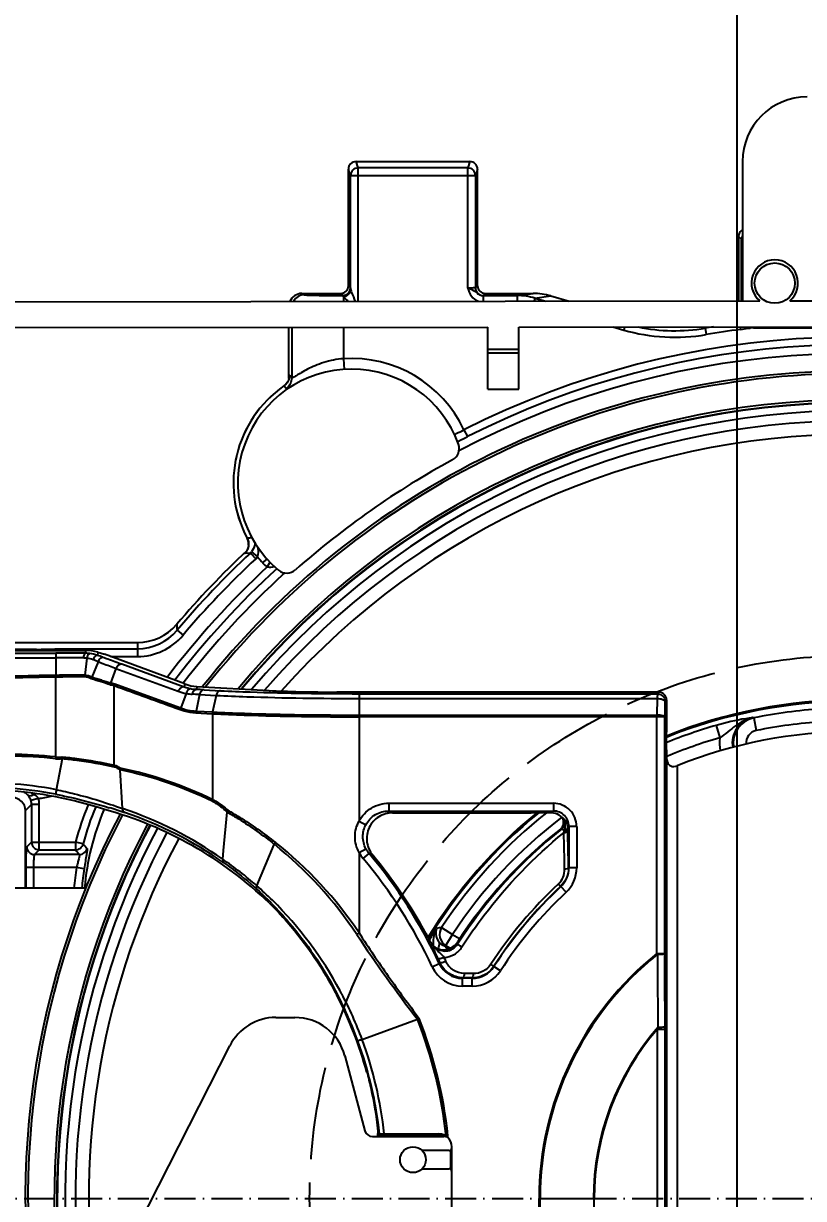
# Model space of a CAD drawing. Header units: millimetres. Extents: x 3615 to 23385, y 1892 to 17185.
# Drawn here: x 7063.9 to 7365.8, y 14714.3 to 15168.7 of the extents above; entities that cross this region are included whole.
import ezdxf
from ezdxf import colors
from ezdxf.entities.mleader import LeaderData, LeaderLine
from ezdxf.math import Vec2, Vec3

# ---------------------------------------------------------------- set-up
doc = ezdxf.new("R2010")
doc.units = ezdxf.units.MM
doc.header["$MEASUREMENT"] = 0
doc.linetypes.add('ACAD_ISO02W100', pattern=[15, 12, -3])
doc.linetypes.add('ACAD_ISO10W100', pattern=[18, 12, -3, 0, -3])
for name, color, linetype in [('Centerline', 1, 'ACAD_ISO10W100'), ('CONT_50', 5, 'Continuous'), ('DASH_25', 1, 'ACAD_ISO02W100'), ('Machinery', 94, 'Continuous'), ('TEXT_35', 2, 'Continuous')]:
    doc.layers.add(name, color=color, linetype=linetype)
doc.styles.add('ARIAL-N', font='ARIALN.TTF')

# ---------------------------------------------------------------- blocks, each defined once
blk = doc.blocks.new('KONE-MAC-NMX11_51013591-SIDE')
at = {"layer": 'Centerline'}
blk.add_line((-501.42, 0), (500.82, 0), dxfattribs=at)
at = {"layer": 'DASH_25', "ltscale": 3}
blk.add_circle((0, 0), 210, dxfattribs=at)
at = {"layer": 'Machinery'}
for p, q in [((-191.18, 398.53), (-192, 401)), ((-192, 401), (-148, 401)), ((-148, 401), (-148.82, 398.53)), ((-42.5, 401), (-42.5, 347.1)), ((-195, 353), (-195, 398)), ((-194.18, 395.53), (-195, 398)), ((-194.18, 351.93), (-194.18, 395.53)), ((-145.82, 395.53), (-194.18, 395.53)), ((-191.18, 346.95), (-191.18, 398.53)), ((-148.82, 398.53), (-191.18, 398.53)), ((-148.82, 352.08), (-148.82, 398.53)), ((-145, 398), (-145.82, 395.53)), ((-145.82, 395.53), (-145.82, 352.18)), ((-145, 353), (-145, 398)), ((-44, 372), (-44, 347.1)), ((-42.92, 370.93), (-44, 372)), ((-42.88, 370.93), (-42.92, 370.93)), ((-42.88, 347.1), (-42.88, 370.93)), ((-213, 350), (-211.93, 349.47)), ((-213, 350), (-198, 350)), ((-198, 350), (-197.21, 349.21)), ((-195, 353), (-194.21, 352.21)), ((-145, 353), (-145.82, 352.18)), ((-142, 350), (-142.82, 349.18)), ((-142, 350), (-123.54, 350)), ((-129.73, 349.17), (-123.54, 350)), ((-343.76, 346.79), (-35.78, 347.11)), ((-196.94, 348.65), (-196.94, 346.94)), ((-142.85, 349.17), (-142.85, 347)), ((-142.85, 349.17), (-129.73, 349.17)), ((-129.73, 349.17), (-129.73, 347.01)), ((-122.8, 348.2), (-123.14, 347.02)), ((-122.8, 348.2), (-116.6, 349.03)), ((-122.8, 348.2), (-118.65, 347.02)), ((-116.6, 349.03), (-109.56, 347.03)), ((-24.2, 347.12), (24.15, 347.17)), ((-343.75, 336.79), (-141, 337)), ((-218, 317.09), (-218, 336.92)), ((-216.93, 336.92), (-216.93, 317.32)), ((-196.94, 336.94), (-196.94, 324.76)), ((-141, 313), (-141, 337)), ((-129, 337.01), (129, 337.27)), ((-129, 313), (-129, 337.01)), ((-92.71, 337.05), (-88.46, 335.84)), ((-88.12, 337.05), (-88.46, 335.84)), ((-56.94, 336.56), (-56.52, 334.09)), ((-56.93, 336.56), (-56.5, 337.08)), ((-43.38, 337.1), (-43.24, 336.07)), ((-40.47, 337.1), (-40.38, 336.51)), ((-39.48, 337.1), (-39.45, 336.61)), ((-38.18, 337.1), (-38.18, 336.65)), ((-38.18, 336.65), (38.18, 336.65)), ((-141, 328.5), (-129, 328.5)), ((-196.94, 324.76), (-196.67, 320.64)), ((-141, 327), (-129, 327)), ((-217.72, 318.21), (-217.81, 318.32)), ((-216.93, 317.32), (-217.72, 318.21)), ((-219.95, 314.23), (-219.96, 314.23)), ((-219.08, 313.22), (-219.95, 314.23)), ((-141, 313), (-129, 313)), ((-150.28, 297.29), (-148.93, 294.62)), ((-234.2, 255.39), (-234.21, 255.4)), ((-232.49, 250.07), (-230.18, 248.15)), ((-234.91, 249.44), (-235.18, 249.42)), ((-232.92, 249.62), (-234.91, 249.44)), ((-232.92, 249.62), (-230.87, 247.42)), ((-228.18, 245.77), (-226.47, 247.3)), ((-226.37, 244.28), (-225.3, 246.06)), ((-261.29, 219.74), (-259, 217.81)), ((-349, 215), (-276.66, 215)), ((-316.65, 212.3), (-328.35, 212.3)), ((-326.51, 211.98), (-296.67, 211.98)), ((-325.25, 209.14), (-308.25, 209.13)), ((-325.23, 210.95), (-308.23, 210.95)), ((-316.65, 212.3), (-316.63, 212.31)), ((-308.25, 209.13), (-308.26, 202.31)), ((-301.3, 212.61), (-301.3, 211.98)), ((-301.3, 212.61), (-276.59, 212.61)), ((-296.67, 211.98), (-296.85, 210.85)), ((-291.92, 211.25), (-292.11, 210.03)), ((-291.92, 211.25), (-289.35, 210.45)), ((-258.33, 198.97), (-289.35, 210.45)), ((-287.07, 209.61), (-276.59, 209.61)), ((-276.59, 212.61), (-276.59, 209.61)), ((-296.23, 208.92), (-297, 202.36)), ((-291.82, 207.59), (-294.26, 201.55)), ((-284.94, 204.98), (-287.09, 199.32)), ((-284.94, 204.98), (-260.82, 196.13)), ((-282.62, 206.71), (-258.5, 197.86)), ((-308.25, 201.63), (-308.26, 202.28)), ((-308.25, 170.75), (-308.26, 201.63)), ((-285.63, 167.57), (-285.63, 198.36)), ((-285.44, 199.02), (-259.9, 189.8)), ((-258.33, 198.97), (-258.5, 197.86)), ((-253.61, 197.99), (-253.78, 196.87)), ((-253.61, 197.99), (-225.66, 196.43)), ((-250.87, 196.72), (-244.45, 196.38)), ((-74.89, 195.84), (-199.45, 195.84)), ((-75.51, 195.21), (-74.89, 195.84)), ((-257.76, 195.3), (-259.9, 189.8)), ((-252.56, 194.89), (-253.95, 188.48)), ((-252.56, 194.89), (-246.15, 194.56)), ((-246.15, 194.56), (-247.58, 188.16)), ((-190.86, 195.22), (-190.86, 193.38)), ((-190.86, 195.22), (-75.51, 195.21)), ((-190.86, 193.38), (-190.86, 186.3)), ((-190.86, 193.38), (-75.49, 193.36)), ((-75.49, 193.36), (-75.58, 187.05)), ((-72.5, 192.24), (-72.58, 186.33)), ((-72.5, 192.24), (-71.89, 192.84)), ((-71.89, 192.84), (-71.89, 180.33)), ((-254.03, 187.81), (-247.66, 187.49)), ((-253.95, 188.48), (-247.58, 188.16)), ((-247.43, 154.2), (-247.43, 187.48)), ((-190.86, 186.96), (-75.58, 187.05)), ((-190.86, 186.3), (-75.58, 186.4)), ((-190.86, 186.3), (-190.86, 145.96)), ((-75.58, 187.05), (-75.58, 186.4)), ((-75.58, 94.77), (-75.58, 186.4)), ((-72.58, 94.77), (-72.58, 186.33)), ((-52.66, 182.96), (-51.28, 178.16)), ((-38.45, 185.96), (-38.15, 185.83)), ((-38.15, 185.83), (-37.14, 180.94)), ((-308.25, 170.75), (-308.33, 170.06)), ((-307.98, 158.09), (-305.69, 170.1)), ((-71.7, -169.65), (-71.7, 169.73)), ((-282.44, 150.85), (-283.34, 165.74)), ((-67.7, -167.35), (-67.7, 167.35)), ((-314.97, 154.75), (-317.83, 153.87)), ((-316.63, 156.67), (-316.63, 156.25)), ((-320, 150.01), (-317.61, 152.4)), ((-320, 120), (-320, 150.01)), ((-317.61, 152.4), (-317.61, 137.85)), ((-314.61, 152.4), (-317.61, 152.4)), ((-314.61, 134.85), (-314.61, 152.4)), ((-289.53, 150.5), (-289.62, 150.3)), ((-179.36, 152.85), (-179.36, 149.85)), ((-179.36, 152.85), (-115.64, 152.85)), ((-115.64, 152.85), (-115.64, 149.85)), ((-243.3, 134.57), (-241.9, 149.43)), ((-190.86, 145.96), (-188.23, 144.56)), ((-179.36, 149.85), (-115.64, 149.85)), ((-177.89, 149.16), (-124.25, 149.16)), ((-116.37, 149.12), (-115.64, 149.85)), ((-112.41, 142.95), (-112.35, 142.96)), ((-111.42, 142.31), (-111.48, 142.11)), ((-110.14, 143.37), (-109.65, 143.86)), ((-109.65, 143.86), (-109.65, 127.91)), ((-106.65, 143.86), (-109.65, 143.86)), ((-106.65, 143.86), (-106.65, 127.91)), ((-317.61, 137.85), (-319.46, 135.99)), ((-317.61, 137.85), (-300.55, 137.85)), ((-300.56, 137.85), (-300.56, 134.85)), ((-297.65, 137.1), (-300.56, 137.85)), ((-230.49, 120.97), (-223.66, 136.96)), ((-314.61, 134.85), (-316.47, 132.99)), ((-299.04, 132.99), (-316.47, 132.99)), ((-314.61, 134.85), (-300.56, 134.85)), ((-243.62, 131.17), (-243.3, 134.57)), ((-190.86, 133.83), (-188.22, 135.23)), ((-190.86, 133.83), (-190.86, 102.7)), ((-189.31, 131.52), (-187.01, 133.45)), ((-319.86, 128), (-319.86, 120)), ((-300.23, 128), (-319.86, 128)), ((-316.86, 128), (-316.86, 120)), ((-297.27, 127.53), (-300.23, 128)), ((-109.81, 127.98), (-109.65, 127.91)), ((-106.65, 127.91), (-109.65, 127.91)), ((-296.65, 120), (-330, 120)), ((-112.92, 120.66), (-112.81, 120.61)), ((-110.77, 118.42), (-112.81, 120.61)), ((-158.91, 104.86), (-154.75, 102.11)), ((-190.86, 102.7), (-191.78, 102.1)), ((-157.24, 97.78), (-154.75, 102.11)), ((-154.75, 102.11), (-152, 100.52)), ((-162.81, 98.51), (-162.83, 98.56)), ((-157.82, 97.65), (-157.24, 97.78)), ((-157.82, 97.65), (-155.81, 96.63)), ((-157.24, 97.78), (-155.53, 96.8)), ((-152.77, 99.19), (-152.79, 98.34)), ((-162.54, 89.62), (-159.83, 90.89)), ((-159.6, 91.24), (-159.83, 90.89)), ((-75.31, 94.43), (-75.58, 94.77)), ((-75.58, 94.77), (-72.58, 94.77)), ((-146.62, 86.99), (-150.15, 87.04)), ((-138.71, 89.81), (-138.66, 89.71)), ((-136.14, 88.08), (-138.66, 89.71)), ((-150.79, 82.15), (-150.79, 85.15)), ((-147.04, 85.15), (-150.79, 85.15)), ((-147.04, 82.15), (-150.79, 82.15)), ((-147.13, 85.31), (-150.66, 85.36)), ((-147.13, 85.31), (-147.04, 85.15)), ((-147.04, 82.15), (-147.04, 85.15)), ((-223.07, 70), (-215.67, 70)), ((-188.99, 61.74), (-168.27, 69.29)), ((-75.42, 65.45), (-75.11, 66.24)), ((-75.42, -347), (-75.42, 65.45)), ((-75.42, 65.45), (-72.43, 65.45)), ((-72.43, -347), (-72.43, 65.45)), ((-292.41, -42.04), (-240.89, 59.08)), ((-189.64, 61.5), (-188.99, 61.74)), ((-196.35, 55.18), (-188.6, 26.22)), ((-185.7, 24), (-158, 24)), ((-182.94, 25), (-183.02, 25)), ((-182.99, 24.5), (-160, 24.5)), ((-182.94, 25), (-181.15, 25)), ((-181.15, 25), (-160, 25)), ((-160, 24.5), (-160, 25)), ((-156, 18.5), (-166.43, 18.5)), ((-155.5, 18.63), (-155.5, 11.37)), ((-155, -40), (-155, 20)), ((-166.43, 11.5), (-156, 11.5)), ((-121.21, -348.75), (-121.21, 0)), ((-121.21, 0), (-99.86, 0)), ((-120.79, -348.75), (-120.79, 0)), ((-99.86, -347), (-99.86, 0))]:
    blk.add_line(p, q, dxfattribs=at)
for points in [[(-218.57, 315.72), (-218.74, 315.45), (-218.94, 315.19), (-219.15, 314.94), (-219.39, 314.7), (-219.64, 314.47), (-219.91, 314.26), (-219.96, 314.23)], [(-218.29, 316.25), (-218.42, 315.98), (-218.57, 315.72)], [(-217.94, 317.4), (-217.94, 317.4), (-217.94, 317.4), (-217.94, 317.39), (-217.95, 317.34), (-217.96, 317.26), (-217.99, 317.12), (-218.03, 316.95), (-218.1, 316.74), (-218.18, 316.51), (-218.29, 316.25)], [(-234.21, 255.4), (-234.04, 255.06), (-233.91, 254.71), (-233.8, 254.34), (-233.71, 253.98), (-233.66, 253.61), (-233.63, 253.24), (-233.64, 252.88), (-233.66, 252.52), (-233.71, 252.18), (-233.78, 251.86)], [(-234.38, 250.46), (-234.46, 250.34), (-234.48, 250.31)], [(-233.78, 251.86), (-233.87, 251.56), (-233.97, 251.28), (-234.07, 251.03), (-234.18, 250.81), (-234.28, 250.62), (-234.38, 250.46)], [(-75.51, 195.21), (-75.49, 195.21), (-75.47, 195.21), (-75.45, 195.21), (-75.42, 195.21), (-75.4, 195.21), (-75.37, 195.21)], [(-111.99, 146.82), (-112, 146.83), (-112.01, 146.85), (-112.01, 146.86), (-112.02, 146.88), (-112.03, 146.89), (-112.04, 146.91)]]:
    blk.add_lwpolyline(points, dxfattribs=at)
for centre, radius in [((-30, 354), 7.8), ((-170, 15), 5)]:
    blk.add_circle(centre, radius, dxfattribs=at)
for centre, radius, start, end in [((-17.5, 401), 25, 90, 180), ((-191.18, 395.53), 3, 90.0284, 179.9018), ((-148.82, 395.53), 3, 0.0982, 89.9716), ((-39.93, 370.93), 2.96, 150.6291, 180), ((-30, 354), 9, 310.091, 230.0235), ((-213, 345), 5, 89.9701, 157.3861), ((-197.21, 352.21), 3, 270.0033, 359.9967), ((-142.82, 352.18), 3, 180.0033, 269.9967), ((-123.56, 324.5), 25.5, 74.1683, 89.967), ((-211.93, 344.47), 5, 90.0487, 150.5385), ((-129.75, 323.74), 25.43, 74.1322, 89.9527), ((0, 0), 341.34, 99.0514, 99.6015), ((-38.18, 316.86), 19.8, 90.0006, 93.6875), ((0, 0), 333.12, 67.6077, 116.8159), ((0, 0), 338.84, 97.3322, 99.6018), ((0, 0), 330.12, 68.9054, 116.8159), ((-193.78, 276.75), 48.11, 25.2781, 93.7599), ((0, 0), 326.74, 67.4051, 117.7642), ((0, 0), 320, 38.1821, 141.8179), ((0, 0), 319, 38.3241, 141.6759), ((-193.78, 276.75), 44, 19.9066, 230.0934), ((-193.78, 276.75), 45.72, 124.9655, 207.8238), ((-193.78, 276.75), 45.71, 124.9233, 207.8602), ((-222.84, 318.35), 5.03, 304.986, 317.1423), ((-184.52, 315.13), 33.52, 176.3999, 176.696), ((0, 0), 308.79, 39.6789, 140.3211), ((0, 0), 307.79, 39.8145, 140.1855), ((0, 0), 307.62, 39.8377, 140.1623), ((0, 0), 304.63, 40.258, 139.742), ((0, 0), 300.64, 40.8303, 139.1697), ((0, 0), 295.51, 41.6072, 138.3928), ((-157.11, 290.03), 5, 298.448, 19.9066), ((-210.29, 412.7), 133.05, 295.6023, 295.8249), ((-245.04, 484.19), 212.54, 295.8607, 296.8847), ((0.09, -0.12), 325, 118.448, 131.552), ((-320.16, 921.52), 671.66, 277.35348, 277.51048), ((-238.51, 253.11), 4.88, 25.3351, 27.7918), ((-238.59, 253.08), 4.97, 21.9962, 25.3333), ((-238.68, 253.04), 5.06, 16.3826, 21.9917), ((-238.71, 253.03), 5.09, 14.1108, 16.3882), ((0, 0), 343, 133.0986, 139.6557), ((-213.59, 230.78), 28.6, 136.5575, 136.9491), ((-238.69, 253.04), 5.08, 7.1139, 14.1159), ((-238.6, 253.05), 4.99, 354.7687, 7.083), ((-236.31, 253.26), 4.98, 312.943, 320.1242), ((0, 0), 341.41, 133.0182, 139.9378), ((0, 0), 338.41, 133.0182, 139.9378), ((-236.32, 253.26), 7.98, 313.0051, 320.2067), ((-193.78, 276.75), 46.29, 218.1545, 222.0138), ((-222.21, 251.15), 8.04, 222.0497, 238.7921), ((0, 0), 333.04, 132.8217, 142.7657), ((0, 0), 330.04, 132.4139, 142.6087), ((0, 0), 326.74, 132.2344, 142.4234), ((-218.8, 246.83), 5, 230.0934, 311.552), ((-276.66, 234.98), 19.98, 270.006, 319.6514), ((-276.6, 232.59), 19.98, 270.0097, 319.9655), ((207.77, 246.97), 469.86, 183.0406, 183.3233), ((220.6, 227.38), 497.41, 181.4262, 181.7019), ((-276.6, 232.6), 22.99, 270.008, 319.9501), ((-316.6, 191.55), 20.76, 79.9657, 90.0669), ((-308.44, -377.56), 586.69, 88.94157, 89.98175), ((-308.37, -461.15), 672.1, 89.01755, 89.98819), ((-297.81, 197.76), 11.27, 81.9128, 88.9191), ((-297.08, 195.4), 15.45, 82.6353, 89.1446), ((-297.12, 195.09), 15.76, 71.4356, 82.6085), ((-638.27, -806.8), 1074.14, 71.08426, 71.19992), ((-297.86, 197.1), 11.94, 70.0438, 82.1375), ((-373.68, -11.45), 233.84, 69.5075, 70.0216), ((-273.6, -1856.28), 2058.88, 90.96459, 91.43749), ((-273.33, -1855.86), 2057.78, 90.97263, 91.44505), ((-300.43, -249.75), 452.12, 89.5648, 90.992), ((-300.38, -248.1), 449.79, 89.5738, 91.0035), ((-538.26, -587.63), 825.41, 72.54531, 72.82176), ((-548.95, -625.84), 865.7, 72.63069, 72.8906), ((-451.09, -313.29), 538.18, 72.2588, 72.6398), ((-447.25, -298.41), 522.21, 72.1532, 72.5529), ((-254.44, 213.54), 18.54, 249.8514, 259.6796), ((-252.85, 212.89), 16.05, 249.421, 259.2588), ((-252.88, 212.83), 15.99, 259.2955, 266.7465), ((-295.78, -659.78), 857.68, 86.99862, 87.19357), ((-254.58, 213.15), 18.14, 259.9158, 267.3541), ((-274.86, -228.3), 423.78, 86.9823, 87.3692), ((0, 0), 192.76, 68.092, 111.908), ((0, 0), 192.29, 68.0387, 111.9613), ((-256.55, 188.49), 3.59, 158.7059, 171.0173), ((-247.94, 176.56), 11.6, 87.0559, 88.1898), ((0, 0), 189.71, 93.6429, 101.5999), ((0, 0), 190.39, 106.0577, 112.1825), ((-36.12, 176.04), 10, 101.7131, 188.524), ((0, 0), 184.72, 93.6429, 101.5999), ((0, 0), 185.4, 106.0578, 112.7733), ((0, 0), 180.52, 67.9728, 112.0272), ((-36.32, 176.2), 15.09, 172.5284, 191.8305), ((-36.14, 176.06), 4.99, 101.5313, 183.6629), ((-326.31, 7.29), 164.45, 83.6957, 89.8215), ((-326.33, 7.31), 163.74, 83.6891, 89.802), ((-307.17, 180.54), 10.55, 263.7008, 278.0716), ((-307.17, 179.86), 9.18, 263.2395, 279.1523), ((-314, 17.42), 151.48, 63.9692, 78.3218), ((-314.05, 17.76), 151.84, 63.9764, 78.2989), ((-336.7, 7.89), 152.92, 79.1741, 86.1617), ((-336.5, 8), 150.02, 71.6833, 86.6297), ((-336.68, 7.89), 151.11, 79.1967, 86.1869), ((-324.99, 150.01), 4.99, 359.9675, 90.0325), ((-323.3, 152.2), 5.72, 16.951, 38.8838), ((-316.62, 178.29), 23.6, 274.0252, 286.2339), ((-322.65, 152.39), 8.04, 0.0371, 17.0646), ((-322.63, 152.4), 5.03, 359.9507, 16.9827), ((-200.86, 112.32), 102.91, 157.1087, 165.6405), ((-200.8, 112.28), 99.99, 156.9229, 165.6263), ((-197, 111.31), 100.49, 157.1706, 175.0152), ((-356.99, -74.71), 236.28, 71.3911, 72.9079), ((-330.57, 7.81), 150.92, 54.8226, 71.404), ((-115.64, 143.86), 8.98, 359.9698, 90.0302), ((0, 0), 320, 152.3204, 235.082), ((0, 0), 319, 152.2876, 234.9635), ((-328.86, 8.12), 148.81, 54.8744, 71.4783), ((-371.15, -261.53), 453.89, 64.8002, 65.0054), ((0, 0), 192.76, 129.2988, 148.4243), ((0, 0), 192.29, 129.1239, 148.472), ((0, 0), 190.39, 128.4187, 146.5815), ((0, 0), 185.4, 127.3197, 146.5815), ((-124.18, -534.94), 684.11, 89.34599, 90.00556), ((-115.63, 143.87), 5.98, 359.8704, 90.1423), ((-116.43, 143.51), 5.61, 42.7273, 47.9465), ((-114.66, 144.61), 3.48, 31.3286, 41.1588), ((-114.46, 145.57), 2.77, 21.5926, 26.902), ((-114.25, 143.89), 3.94, 39.7844, 41.0072), ((0, 0), 308.79, 152.032, 233.6758), ((0, 0), 307.79, 152.0133, 233.5442), ((0, 0), 307.62, 152.0105, 233.5219), ((0, 0), 304.63, 151.9598, 192.0632), ((0, 0), 300.64, 151.9128, 189.9215), ((1.1, -0.52), 182.91, 128.3372, 147.2847), ((0, 0), 182.14, 128.3257, 147.004), ((-111.18, 129.33), 13.68, 95.1704, 97.4541), ((-114.96, 145.51), 3.27, 352.196, 357.9501), ((-232.13, 170.16), 123.87, 346.6115, 346.9152), ((-1738.28, 98.72), 1627.21, 1.00902, 1.50551), ((-116.68, 144.53), 5.49, 0.2848, 1.3109), ((-189.58, 140.44), 79.5, 1.9317, 2.1128), ((-197.92, 140.19), 87.84, 1.3621, 1.9146), ((-2152.56, 93.69), 2043.04, 0.96156, 1.3626), ((-314.6, 137.86), 3.01, 180.1892, 269.8108), ((-14.13, 373.59), 369.21, 219.8314, 220.1994), ((0, 0), 295.51, 151.8824, 188.1819), ((-319.18, 17.6), 152.88, 33.556, 51.331), ((-318.41, 17.15), 153.58, 33.8509, 51.7047), ((-316.46, 136), 3, 180.1715, 269.8285), ((-20.29, 362.04), 360.79, 219.029, 219.4095), ((-299.05, 136), 3, 270.1391, 346.2969), ((-179.25, 139.96), 13.13, 207.8131, 219.9981), ((-179.24, 139.99), 10.16, 207.9412, 220.0894), ((-365.79, -269.82), 441.12, 65.888, 66.0909), ((-336.5, 8), 195.15, 25.1362, 40.0027), ((-336.5, 8), 195.84, 28.8219, 39.5919), ((-198.62, 111.73), 102.9, 170.9019, 175.3901), ((-198.63, 111.73), 99.89, 170.9022, 175.183), ((-319.89, 19.4), 135.31, 48.6439, 55.6902), ((-336.5, 8), 192.15, 25.1361, 40.0023), ((-119.02, 127.23), 7.71, 312.8321, 1.1166), ((-119.63, 127.9), 9.98, 313.0613, 0.0255), ((-119.63, 127.9), 12.98, 313.0837, 0.0028), ((-323.65, 16.71), 138.83, 44.57, 47.9064), ((-324.92, 13.45), 143.1, 45.3889, 48.7065), ((-0.84, 0.06), 165.9, 132.907, 146.9417), ((0.54, -0.42), 165.93, 133.1391, 147.06), ((0, 0), 165.15, 133.0865, 147.098), ((0, 0), 162.15, 133.0865, 147.0976), ((-328.13, 10.32), 147.58, 28.3276, 45.355), ((-29.84, -410.88), 531.64, 104.0502, 104.2668), ((-154.72, 102.11), 5.01, 146.7859, 239.7955), ((-528.05, -97.37), 414.46, 28.2121, 28.8184), ((-8.02, 4.63), 182.5, 148.2632, 148.49), ((-8.01, 4.62), 182.52, 148.0703, 148.2632), ((-8.06, 4.65), 182.46, 146.8733, 148.0704), ((-192.17, 65.16), 44.33, 47.1268, 47.873), ((-157.32, 102.07), 6.44, 223.2689, 228.7792), ((-158.28, 101.66), 5.47, 227.083, 233.2083), ((-158.23, 101.72), 5.55, 233.2034, 239.1262), ((-158.25, 101.69), 5.51, 239.1185, 245.0142), ((-343.84, 7.79), 202.26, 24.3677, 24.833), ((-150.8, 95.12), 9.97, 205.0897, 270.0349), ((-340.67, 8.16), 201.54, 24.5023, 24.9719), ((0, 0), 121.21, 128.5734, 180), ((0, 0), 120.79, 128.5734, 180), ((-150.79, 95.13), 12.98, 205.1331, 270.003), ((-147.04, 95.12), 9.98, 269.9662, 327.1245), ((-147.04, 95.13), 12.98, 269.9989, 327.0987), ((-332.47, 9.71), 150.13, 26.7172, 28.2411), ((-336.5, 8), 154.16, 15.3918, 27.248), ((-330.53, 8.8), 150.42, 27.8897, 28.405), ((-331.16, 8.48), 151.12, 20.5356, 27.8833), ((-334.24, 8.88), 152.1, 19.9665, 26.6976), ((-223.07, 50), 20, 90, 153), ((-215.67, 50), 20, 15, 90), ((-328.01, 6.36), 171.72, 5.9486, 21.5033), ((-328.02, 6.33), 172.45, 5.9577, 21.5425), ((0, 0), 100.14, 138.5905, 180), ((0, 0), 99.86, 139.0504, 180), ((-311.54, 65.39), 239.12, 0.0126, 0.2692), ((-337, 7.96), 155, 6.3129, 19.9383), ((-337.25, 7.92), 157.03, 6.2449, 19.9497), ((-185.7, 27), 3, 195, 270), ((0, 0), 185.4, 171.985, 172.5577), ((-338.99, 9.17), 156.35, 5.4452, 5.7963), ((-336.5, 8), 154.4, 5.9482, 6.1348), ((-160, 20), 5, 0, 90), ((-160, 20), 4.5, 62.9732, 90), ((-158, 21), 3, 61.2678, 90), ((-327.68, 6.44), 172.1, 5.6856, 5.9348), ((-156, 19.5), 1, 270, 0), ((-156, 10.5), 1, 0, 90)]:
    blk.add_arc(centre, radius, start, end, dxfattribs=at)
for centre, major_axis, ratio, start_param, end_param in [((-192, 398), (-0.95, 2.85), 0.998478, -0.32105, 1.248833), ((-148, 398), (0.95, 2.85), 0.998478, -1.248833, 0.32105), ((-41, 372), (2.12, -2.12), 0.999315, -2.879183, -2.356537), ((-41, 372), (-2.12, 2.12), 0.999315, -0.26241, 0.262409), ((-198, 353), (-2.12, 2.12), 0.999695, 2.356347, 3.926839), ((-142, 353), (2.12, 2.12), 0.999695, 2.356347, 3.926839), ((-316.84, 192.27), (19.49, 5.79), 0.983499, 1.09877, 1.277317), ((-296.68, 195.96), (2.41, 15.84), 0.998598, -0.150864, 0.150864), ((-253.61, 214.01), (10.36, -12.71), 0.945683, 5.269904, 5.571632), ((-199.45, 197.73), (36, 0), 0.052408, -2.386488, -1.570796), ((-74.9, 192.83), (2.13, 2.13), 0.997265, -0.784029, 0.784029), ((-328.27, 8), (147.85, 0), 0.998448, 7.086994, 7.587653)]:
    blk.add_ellipse(centre, major_axis=major_axis, ratio=ratio, start_param=start_param, end_param=end_param, dxfattribs=at)
for points, knots in [([(-197.17, 349.04), (-196.41, 349.04), (-194.85, 349.64), (-194.18, 351.19), (-194.18, 351.93)], [0, 0, 0, 0, 0.506276, 1, 1, 1, 1]), ([(-196.94, 348.65), (-196.24, 348.74), (-194.9, 349.35), (-194.15, 350.65), (-194.06, 351.32)], [0, 0, 0, 0, 0.511625, 1, 1, 1, 1]), ([(-194.21, 352.21), (-194.19, 352.19), (-194.2, 352.09), (-194.18, 352), (-194.18, 351.93)], [0, 0, 0, 0, 0.285791, 1, 1, 1, 1]), ([(-194.06, 351.32), (-193.97, 350.98), (-193.45, 349.51), (-192.83, 348.07), (-192.36, 346.95)], [0, 0, 0, 0, 0.222611, 1, 1, 1, 1]), ([(-145.82, 352.18), (-145.86, 352.1), (-146.25, 352.19), (-146.79, 352.07), (-147.75, 352.09), (-148.44, 352.08), (-148.82, 352.08)], [0, 0, 0, 0, 0.082064, 0.299998, 0.62189, 1, 1, 1, 1]), ([(-148.82, 352.08), (-147.75, 351.86), (-146.16, 351.18), (-144.63, 349.52), (-143.45, 349.17), (-142.85, 349.17)], [0, 0, 0, 0, 0.486236, 0.73354, 1, 1, 1, 1]), ([(-148.82, 352.08), (-148.5, 350.99), (-147.71, 348.82), (-145.76, 347.36), (-144.7, 346.99)], [0, 0, 0, 0, 0.501685, 1, 1, 1, 1]), ([(-211.93, 349.47), (-211.82, 349.41), (-211.38, 349.43), (-210.51, 349.34), (-209.14, 349.33), (-206.5, 349.26), (-202.47, 349.23), (-199.06, 349.21), (-197.21, 349.21)], [0, 0, 0, 0, 0.02519, 0.085884, 0.179992, 0.304165, 0.62402, 1, 1, 1, 1]), ([(-197.21, 349.21), (-197.2, 349.21), (-197.18, 349.13), (-197.17, 349.08), (-197.17, 349.04)], [0, 0, 0, 0, 0.299555, 1, 1, 1, 1]), ([(-196.94, 348.65), (-196.82, 348.52), (-196.17, 347.91), (-195.47, 347.37), (-194.91, 346.94)], [0, 0, 0, 0, 0.204565, 1, 1, 1, 1]), ([(-142.82, 349.18), (-142.82, 349.18), (-142.83, 349.17), (-142.84, 349.17), (-142.85, 349.17)], [0, 0, 0, 0, 0.341336, 1, 1, 1, 1]), ([(-196.94, 324.76), (-199.51, 324.55), (-203.24, 323.81), (-207.79, 322.14), (-210.68, 320.79), (-213.09, 319.45), (-214.9, 318.34), (-216.11, 317.61), (-216.66, 317.33), (-216.9, 317.28), (-216.93, 317.32)], [0, 0, 0, 0, 0.359318, 0.524383, 0.673775, 0.803024, 0.905935, 0.97397, 0.992182, 1, 1, 1, 1]), ([(-217.81, 318.32), (-217.87, 318.39), (-217.93, 317.66), (-217.95, 317.52), (-217.97, 317.23)], [0, 0, 0, 0, 0.226333, 1, 1, 1, 1]), ([(-217.79, 313.62), (-218.08, 313.48), (-218.43, 313.36), (-218.99, 313.12), (-219.08, 313.22)], [0, 0, 0, 0, 0.713071, 1, 1, 1, 1]), ([(-153.97, 295.48), (-153.73, 295.58), (-152.48, 296.15), (-151.26, 296.78), (-150.28, 297.29)], [0, 0, 0, 0, 0.194232, 1, 1, 1, 1]), ([(-235.18, 249.42), (-235.26, 249.41), (-234.79, 249.99), (-234.69, 250.09), (-234.49, 250.31)], [0, 0, 0, 0, 0.215016, 1, 1, 1, 1]), ([(-231.19, 253.59), (-231.19, 253.33), (-231.29, 252.07), (-231.85, 250.84), (-232.49, 250.07)], [0, 0, 0, 0, 0.207471, 1, 1, 1, 1]), ([(-230.18, 248.15), (-230.03, 248.44), (-229.65, 249.69), (-229.87, 251.01), (-230.1, 251.92)], [0, 0, 0, 0, 0.259464, 1, 1, 1, 1]), ([(-316.63, 212.31), (-315.43, 212.35), (-310.32, 212.5), (-305.21, 212.61), (-301.3, 212.61)], [0, 0, 0, 0, 0.23503, 1, 1, 1, 1]), ([(-308.23, 210.95), (-308.24, 210.89), (-308.23, 210.29), (-308.24, 209.68), (-308.24, 209.13)], [0, 0, 0, 0, 0.087945, 1, 1, 1, 1]), ([(-296.85, 210.85), (-297.08, 210.81), (-297.45, 210.07), (-297.55, 209.46), (-297.6, 209.03)], [0, 0, 0, 0, 0.352584, 1, 1, 1, 1]), ([(-295.1, 210.72), (-295.37, 210.72), (-295.93, 210.04), (-296.12, 209.37), (-296.22, 208.92)], [0, 0, 0, 0, 0.369229, 1, 1, 1, 1]), ([(-292.11, 210.03), (-292.42, 210.1), (-293.23, 209.51), (-293.59, 208.79), (-293.79, 208.32)], [0, 0, 0, 0, 0.383398, 1, 1, 1, 1]), ([(-291.82, 207.59), (-291.62, 208.08), (-291.24, 208.83), (-290.38, 209.4), (-290.05, 209.33)], [0, 0, 0, 0, 0.609805, 1, 1, 1, 1]), ([(-290.05, 209.33), (-289.39, 209.11), (-286.91, 208.25), (-284.43, 207.37), (-282.62, 206.71)], [0, 0, 0, 0, 0.265945, 1, 1, 1, 1]), ([(-291.82, 207.59), (-291.2, 207.36), (-288.9, 206.51), (-286.61, 205.64), (-284.94, 204.98)], [0, 0, 0, 0, 0.265831, 1, 1, 1, 1]), ([(-284.94, 204.98), (-284.73, 205.51), (-284.16, 206.42), (-283.06, 206.82), (-282.62, 206.71)], [0, 0, 0, 0, 0.561798, 1, 1, 1, 1]), ([(-258.5, 197.86), (-258.93, 197.97), (-260.05, 197.58), (-260.61, 196.67), (-260.82, 196.13)], [0, 0, 0, 0, 0.439319, 1, 1, 1, 1]), ([(-255.84, 197.12), (-256.25, 197.15), (-257.19, 196.67), (-257.61, 195.8), (-257.75, 195.3)], [0, 0, 0, 0, 0.439825, 1, 1, 1, 1]), ([(-253.78, 196.87), (-253.97, 196.86), (-254.81, 196.59), (-255.27, 195.69), (-255.41, 195.03)], [0, 0, 0, 0, 0.215838, 1, 1, 1, 1]), ([(-250.87, 196.72), (-251.26, 196.7), (-252.1, 196.2), (-252.45, 195.36), (-252.56, 194.89)], [0, 0, 0, 0, 0.448701, 1, 1, 1, 1]), ([(-244.46, 196.38), (-244.85, 196.36), (-245.69, 195.87), (-246.04, 195.03), (-246.15, 194.56)], [0, 0, 0, 0, 0.44856, 1, 1, 1, 1]), ([(-244.45, 196.38), (-240.63, 196.18), (-222.78, 195.44), (-204.9, 195.22), (-190.86, 195.22)], [0, 0, 0, 0, 0.214273, 1, 1, 1, 1]), ([(-246.15, 194.56), (-242.2, 194.35), (-223.78, 193.61), (-205.35, 193.38), (-190.86, 193.38)], [0, 0, 0, 0, 0.214293, 1, 1, 1, 1]), ([(-75.37, 195.21), (-75.43, 195.03), (-75.4, 194.4), (-75.47, 193.79), (-75.49, 193.36)], [0, 0, 0, 0, 0.300512, 1, 1, 1, 1]), ([(-75.49, 193.36), (-74.79, 193.35), (-73.79, 193.24), (-72.55, 192.63), (-72.5, 192.24)], [0, 0, 0, 0, 0.635094, 1, 1, 1, 1]), ([(-75.37, 195.21), (-74.63, 195.17), (-73.12, 194.51), (-72.51, 192.97), (-72.5, 192.24)], [0, 0, 0, 0, 0.501674, 1, 1, 1, 1]), ([(-260.09, 189.1), (-259.84, 189.01), (-259.37, 188.77), (-257.36, 188.22), (-255.58, 187.89), (-254.03, 187.81)], [0, 0, 0, 0, 0.128243, 0.254483, 1, 1, 1, 1]), ([(-247.66, 187.49), (-247.62, 187.49), (-247.54, 187.48), (-247.47, 187.48), (-247.43, 187.48)], [0, 0, 0, 0, 0.499927, 1, 1, 1, 1]), ([(-247.43, 187.48), (-243.39, 187.27), (-224.55, 186.51), (-205.68, 186.29), (-190.86, 186.3)], [0, 0, 0, 0, 0.214359, 1, 1, 1, 1]), ([(-247.35, 188.15), (-243.32, 187.94), (-224.5, 187.18), (-205.66, 186.95), (-190.86, 186.96)], [0, 0, 0, 0, 0.214387, 1, 1, 1, 1]), ([(-75.58, 187.05), (-74.89, 187.04), (-73.93, 186.96), (-72.96, 186.68), (-72.61, 186.46), (-72.58, 186.33)], [0, 0, 0, 0, 0.658918, 0.879969, 1, 1, 1, 1]), ([(-75.58, 186.4), (-75.21, 186.4), (-74.52, 186.39), (-73.61, 186.4), (-72.99, 186.34), (-72.67, 186.37), (-72.58, 186.33)], [0, 0, 0, 0, 0.370851, 0.688936, 0.909022, 1, 1, 1, 1]), ([(-38.45, 185.96), (-39.38, 185.84), (-44.17, 185.14), (-48.91, 184.04), (-52.66, 182.96)], [0, 0, 0, 0, 0.194062, 1, 1, 1, 1]), ([(-38.45, 185.96), (-39.68, 185.73), (-42.07, 184.91), (-45.23, 182.85), (-48.13, 180.4), (-50.2, 178.88), (-51.28, 178.16)], [0, 0, 0, 0, 0.247563, 0.494015, 0.741819, 1, 1, 1, 1]), ([(-38.45, 185.96), (-40.9, 185.46), (-45.59, 182.43), (-46.71, 176.94), (-46.28, 174.48)], [0, 0, 0, 0, 0.50005, 1, 1, 1, 1]), ([(-71.7, 169.73), (-71.73, 170.52), (-71.85, 174.05), (-71.89, 177.59), (-71.89, 180.33)], [0, 0, 0, 0, 0.223267, 1, 1, 1, 1]), ([(-305.71, 170.8), (-303.85, 170.61), (-297.11, 169.83), (-290.41, 168.71), (-285.63, 167.57)], [0, 0, 0, 0, 0.27605, 1, 1, 1, 1]), ([(-305.69, 170.13), (-303.83, 169.95), (-297.1, 169.18), (-290.41, 168.08), (-285.64, 166.94)], [0, 0, 0, 0, 0.275841, 1, 1, 1, 1]), ([(-71.56, 168.8), (-71.36, 168.16), (-70.27, 166.78), (-68.5, 167.02), (-67.7, 167.35)], [0, 0, 0, 0, 0.436652, 1, 1, 1, 1]), ([(-320.47, 157.15), (-320.32, 157.07), (-319.72, 156.71), (-319.19, 156.22), (-318.85, 155.8)], [0, 0, 0, 0, 0.229496, 1, 1, 1, 1]), ([(-316.63, 156.25), (-317.03, 156), (-317.71, 155.64), (-318.61, 155.61), (-318.85, 155.8)], [0, 0, 0, 0, 0.613864, 1, 1, 1, 1]), ([(-307.98, 158.09), (-308.06, 157.68), (-308.22, 157.11), (-308.26, 156.48), (-308.35, 156.33)], [0, 0, 0, 0, 0.70112, 1, 1, 1, 1]), ([(-308.35, 156.33), (-306.51, 155.98), (-299.51, 154.53), (-292.59, 152.69), (-287.55, 151.14)], [0, 0, 0, 0, 0.26183, 1, 1, 1, 1]), ([(-307.98, 158.09), (-305.63, 157.61), (-296.99, 155.66), (-288.52, 153.02), (-282.44, 150.85)], [0, 0, 0, 0, 0.270941, 1, 1, 1, 1]), ([(-282.44, 150.85), (-282.44, 150.67), (-282.37, 150.05), (-281.99, 149.41), (-281.58, 149.22)], [0, 0, 0, 0, 0.292417, 1, 1, 1, 1]), ([(-247.52, 153.53), (-247.03, 153.29), (-245, 152.15), (-243.19, 150.65), (-241.9, 149.43)], [0, 0, 0, 0, 0.236126, 1, 1, 1, 1]), ([(-247.43, 154.2), (-246.93, 153.96), (-244.85, 152.84), (-242.99, 151.36), (-241.67, 150.14)], [0, 0, 0, 0, 0.236396, 1, 1, 1, 1]), ([(-241.67, 150.14), (-240.15, 149.27), (-233.77, 145.48), (-227.69, 141.19), (-223.23, 137.68)], [0, 0, 0, 0, 0.235381, 1, 1, 1, 1]), ([(-190.86, 145.96), (-189.77, 148.01), (-186.41, 151.57), (-181.68, 152.85), (-179.36, 152.85)], [0, 0, 0, 0, 0.499934, 1, 1, 1, 1]), ([(-241.9, 149.44), (-240.39, 148.58), (-234.08, 144.77), (-228.06, 140.48), (-223.66, 136.96)], [0, 0, 0, 0, 0.235309, 1, 1, 1, 1]), ([(-190.86, 133.83), (-191.87, 135.66), (-192.98, 139.9), (-191.87, 144.14), (-190.86, 145.97)], [0, 0, 0, 0, 0.500033, 1, 1, 1, 1]), ([(-188.23, 144.56), (-187.4, 146.14), (-184.79, 148.88), (-181.15, 149.85), (-179.36, 149.85)], [0, 0, 0, 0, 0.499975, 1, 1, 1, 1]), ([(-177.89, 149.16), (-179.75, 149.16), (-183.55, 148.08), (-187.44, 143.67), (-188.36, 137.86), (-186.77, 134.24), (-185.59, 132.81)], [0, 0, 0, 0, 0.250048, 0.5, 0.749952, 1, 1, 1, 1]), ([(-112.67, 147.67), (-112.91, 147.89), (-113.97, 148.7), (-115.35, 149.11), (-116.37, 149.12)], [0, 0, 0, 0, 0.236039, 1, 1, 1, 1]), ([(-112.31, 147.32), (-112.22, 147.27), (-111.85, 147.03), (-111.5, 146.74), (-111.28, 146.47)], [0, 0, 0, 0, 0.215821, 1, 1, 1, 1]), ([(-111.44, 144.34), (-111.39, 144.51), (-111.29, 145.15), (-111.43, 145.82), (-111.63, 146.24)], [0, 0, 0, 0, 0.277999, 1, 1, 1, 1]), ([(-111.22, 146.41), (-111.09, 146.25), (-110.46, 145.36), (-110.16, 144.25), (-110.14, 143.37)], [0, 0, 0, 0, 0.191289, 1, 1, 1, 1]), ([(-188.22, 135.23), (-188.97, 136.65), (-189.79, 139.89), (-188.98, 143.15), (-188.23, 144.56)], [0, 0, 0, 0, 0.500021, 1, 1, 1, 1]), ([(-151.04, 97.28), (-148.37, 101.46), (-137.07, 117.71), (-123.1, 132.08), (-111.63, 141.47)], [0, 0, 0, 0, 0.250561, 1, 1, 1, 1]), ([(-112.95, 142.89), (-112.77, 143.03), (-112.16, 143.63), (-111.8, 144.46), (-111.72, 145.07)], [0, 0, 0, 0, 0.272529, 1, 1, 1, 1]), ([(-112.35, 142.96), (-112.23, 143.05), (-111.83, 143.43), (-111.54, 143.94), (-111.44, 144.34)], [0, 0, 0, 0, 0.27283, 1, 1, 1, 1]), ([(-112.35, 142.96), (-112.23, 142.96), (-111.95, 142.56), (-111.67, 142.33), (-111.48, 142.11)], [0, 0, 0, 0, 0.297752, 1, 1, 1, 1]), ([(-111.63, 141.47), (-111.26, 141.52), (-110.7, 141.63), (-110.13, 142.05), (-110.1, 142.27)], [0, 0, 0, 0, 0.621789, 1, 1, 1, 1]), ([(-111.48, 142.11), (-111.3, 142.15), (-110.76, 142.3), (-110.16, 142.73), (-110.13, 143.12)], [0, 0, 0, 0, 0.318925, 1, 1, 1, 1]), ([(-111.19, 144.55), (-111.19, 144.39), (-111.22, 143.64), (-111.27, 142.88), (-111.42, 142.31)], [0, 0, 0, 0, 0.221155, 1, 1, 1, 1]), ([(-111.42, 142.31), (-111.25, 142.35), (-110.72, 142.52), (-110.17, 142.98), (-110.14, 143.37)], [0, 0, 0, 0, 0.312273, 1, 1, 1, 1]), ([(-300.56, 134.85), (-299.91, 134.85), (-298.58, 135.3), (-297.82, 136.48), (-297.65, 137.1)], [0, 0, 0, 0, 0.499992, 1, 1, 1, 1]), ([(-319.46, 135.99), (-319.52, 135.94), (-319.55, 135.67), (-319.64, 135.19), (-319.69, 134.43), (-319.78, 133), (-319.84, 130.83), (-319.86, 128.99), (-319.86, 128)], [0, 0, 0, 0, 0.029413, 0.092612, 0.188032, 0.312486, 0.629841, 1, 1, 1, 1]), ([(-316.47, 132.99), (-316.6, 132.91), (-316.62, 132.28), (-316.8, 131.32), (-316.84, 129.76), (-316.86, 128.62), (-316.86, 128)], [0, 0, 0, 0, 0.094775, 0.31447, 0.630911, 1, 1, 1, 1]), ([(-299.04, 132.99), (-299, 132.97), (-299.02, 132.78), (-299.08, 132.28), (-299.37, 131.24), (-299.77, 129.75), (-300.07, 128.61), (-300.23, 128)], [0, 0, 0, 0, 0.02837, 0.091554, 0.314825, 0.633236, 1, 1, 1, 1]), ([(-296.13, 135.29), (-296.08, 135.23), (-296.11, 134.97), (-296.13, 134.51), (-296.24, 133.78), (-296.46, 132.39), (-296.82, 130.28), (-297.11, 128.49), (-297.27, 127.53)], [0, 0, 0, 0, 0.027549, 0.089048, 0.18332, 0.307346, 0.626095, 1, 1, 1, 1]), ([(-243.62, 131.17), (-243.64, 131.03), (-243.67, 130.56), (-243.49, 130.05), (-243.24, 129.83)], [0, 0, 0, 0, 0.289886, 1, 1, 1, 1]), ([(-243.24, 129.83), (-242.2, 129.1), (-237.83, 125.94), (-233.65, 122.5), (-230.58, 119.73)], [0, 0, 0, 0, 0.234881, 1, 1, 1, 1]), ([(-109.81, 127.98), (-109.8, 126.63), (-110.32, 123.89), (-111.92, 121.59), (-112.92, 120.66)], [0, 0, 0, 0, 0.495737, 1, 1, 1, 1]), ([(-111.32, 127.38), (-110.96, 127.41), (-110.46, 127.49), (-109.84, 127.78), (-109.81, 127.98)], [0, 0, 0, 0, 0.64879, 1, 1, 1, 1]), ([(-230.49, 120.97), (-230.55, 120.84), (-230.7, 120.46), (-230.77, 119.94), (-230.58, 119.73)], [0, 0, 0, 0, 0.330735, 1, 1, 1, 1]), ([(-113.78, 121.57), (-113.67, 121.45), (-113.38, 121.15), (-113.1, 120.83), (-112.92, 120.66)], [0, 0, 0, 0, 0.391214, 1, 1, 1, 1]), ([(-225.66, 114.29), (-223.23, 111.95), (-213.03, 101.2), (-204.68, 88.74), (-199.45, 78.58)], [0, 0, 0, 0, 0.228049, 1, 1, 1, 1]), ([(-224.75, 114.13), (-222.37, 111.73), (-213.02, 101.52), (-205.15, 89.96), (-200.2, 80.75)], [0, 0, 0, 0, 0.24442, 1, 1, 1, 1]), ([(-190.86, 102.7), (-187.19, 97.05), (-179.66, 85.88), (-171.66, 75.04), (-167.61, 69.66)], [0, 0, 0, 0, 0.499997, 1, 1, 1, 1]), ([(-160.86, 104.37), (-161.01, 104.03), (-161.48, 102.37), (-160.89, 100.51), (-160.09, 99.44)], [0, 0, 0, 0, 0.217029, 1, 1, 1, 1]), ([(-161.61, 95.66), (-161.73, 95.94), (-162.14, 96.88), (-162.53, 97.83), (-162.81, 98.51)], [0, 0, 0, 0, 0.289253, 1, 1, 1, 1]), ([(-160.29, 92.73), (-160.41, 93), (-160.86, 93.98), (-161.3, 94.95), (-161.61, 95.66)], [0, 0, 0, 0, 0.278364, 1, 1, 1, 1]), ([(-161.56, 97.22), (-160.38, 96.19), (-157.78, 95.28), (-154.55, 96.34), (-153.26, 97.6), (-152.79, 98.34)], [0, 0, 0, 0, 0.475633, 0.733338, 1, 1, 1, 1]), ([(-160.58, 96.7), (-160.2, 96.52), (-158.64, 96), (-156.89, 96.21), (-155.78, 96.68)], [0, 0, 0, 0, 0.259959, 1, 1, 1, 1]), ([(-160.09, 99.44), (-160, 99.24), (-159.73, 98.3), (-160.01, 97.27), (-160.37, 96.61)], [0, 0, 0, 0, 0.226733, 1, 1, 1, 1]), ([(-157.98, 93.25), (-158.16, 93.48), (-158.85, 94.31), (-159.65, 95.04), (-160.23, 95.58)], [0, 0, 0, 0, 0.272736, 1, 1, 1, 1]), ([(-157.98, 93.25), (-156.61, 93.3), (-153.84, 94.1), (-151.78, 96.11), (-151.04, 97.28)], [0, 0, 0, 0, 0.49544, 1, 1, 1, 1]), ([(-155.78, 96.68), (-155.5, 96.8), (-154.32, 97.4), (-153.31, 98.35), (-152.77, 99.19)], [0, 0, 0, 0, 0.234867, 1, 1, 1, 1]), ([(-152.79, 98.34), (-152.59, 98.3), (-152.04, 97.84), (-151.44, 97.54), (-151.04, 97.28)], [0, 0, 0, 0, 0.297723, 1, 1, 1, 1]), ([(-157.98, 93.25), (-158.44, 93.01), (-159.13, 92.73), (-159.9, 92.6), (-160.23, 92.65), (-160.29, 92.73)], [0, 0, 0, 0, 0.647542, 0.874312, 1, 1, 1, 1]), ([(-157.28, 91.75), (-157.75, 91.51), (-158.44, 91.24), (-159.21, 91.11), (-159.54, 91.16), (-159.6, 91.24)], [0, 0, 0, 0, 0.648327, 0.875208, 1, 1, 1, 1]), ([(-150.66, 85.36), (-152.51, 85.38), (-156.29, 86.53), (-158.83, 89.55), (-159.6, 91.24)], [0, 0, 0, 0, 0.499539, 1, 1, 1, 1]), ([(-150.15, 87.04), (-151.63, 87.06), (-154.65, 87.99), (-156.67, 90.4), (-157.28, 91.75)], [0, 0, 0, 0, 0.499931, 1, 1, 1, 1]), ([(-75.31, 94.43), (-74.68, 94.41), (-73.82, 94.47), (-72.95, 94.62), (-72.64, 94.69), (-72.58, 94.77)], [0, 0, 0, 0, 0.685643, 0.902716, 1, 1, 1, 1]), ([(-150.15, 87.04), (-150.17, 86.65), (-150.24, 86.13), (-150.46, 85.4), (-150.66, 85.36)], [0, 0, 0, 0, 0.662048, 1, 1, 1, 1]), ([(-138.71, 89.81), (-139.61, 88.42), (-142.15, 86.08), (-145.5, 85.29), (-147.13, 85.31)], [0, 0, 0, 0, 0.502914, 1, 1, 1, 1]), ([(-146.62, 86.99), (-146.64, 86.6), (-146.71, 86.08), (-146.93, 85.35), (-147.13, 85.31)], [0, 0, 0, 0, 0.662035, 1, 1, 1, 1]), ([(-139.88, 90.56), (-140.6, 89.45), (-142.64, 87.59), (-145.32, 86.97), (-146.62, 86.99)], [0, 0, 0, 0, 0.504758, 1, 1, 1, 1]), ([(-139.88, 90.56), (-139.73, 90.46), (-139.34, 90.21), (-138.96, 89.95), (-138.71, 89.81)], [0, 0, 0, 0, 0.388325, 1, 1, 1, 1]), ([(-150.66, 85.36), (-150.68, 85.32), (-150.72, 85.25), (-150.77, 85.18), (-150.79, 85.15)], [0, 0, 0, 0, 0.498206, 1, 1, 1, 1]), ([(-75.11, 66.24), (-74.77, 66.24), (-74.15, 66.26), (-73.32, 66.31), (-72.8, 66.41), (-72.47, 66.44), (-72.43, 66.52)], [0, 0, 0, 0, 0.373701, 0.68832, 0.904469, 1, 1, 1, 1]), ([(-189.64, 61.49), (-190.03, 61.35), (-190.6, 61.18), (-191.15, 60.93), (-191.32, 60.9)], [0, 0, 0, 0, 0.701592, 1, 1, 1, 1]), ([(-187.87, 48.92), (-187.32, 46.94), (-185.34, 39.06), (-184.05, 31.01), (-183.43, 24.96)], [0, 0, 0, 0, 0.251995, 1, 1, 1, 1]), ([(-182.99, 24.5), (-182.99, 24.56), (-183.01, 24.62), (-183.02, 24.94), (-183.01, 24.87)], [0, 0, 0, 0, 0.474184, 1, 1, 1, 1])]:
    blk.add_open_spline(points, degree=3, knots=knots, dxfattribs=at)
for points in [[(-194.18, 351.93), (-194.17, 351.72), (-194.12, 351.52), (-194.06, 351.32)], [(-197.17, 349.04), (-197.15, 348.89), (-197.04, 348.77), (-196.94, 348.65)], [(-82.87, 337.04), (-74.41, 335.28), (-65.46, 335.11), (-56.93, 336.56)], [(-43.24, 336.07), (-42.28, 336.19), (-41.33, 336.37), (-40.38, 336.51)], [(-40.38, 336.51), (-40.07, 336.56), (-39.76, 336.6), (-39.45, 336.59)], [(-88.46, 335.84), (-78.2, 332.92), (-67.03, 332.31), (-56.52, 334.09)], [(-217.81, 318.32), (-217.81, 317.11), (-218.32, 315.82), (-219.15, 314.93)], [(-216.93, 317.32), (-216.93, 315.78), (-217.81, 314.1), (-219.08, 313.22)], [(-233.64, 252.6), (-233.75, 251.42), (-234.33, 250.23), (-235.18, 249.42)], [(-226.37, 244.28), (-225.48, 244), (-224.48, 244.12), (-223.58, 244.38)], [(-316.63, 212.31), (-314.82, 212.33), (-313.01, 212.22), (-311.23, 211.98)], [(-297.03, 201.68), (-297.03, 201.9), (-297.03, 202.12), (-296.98, 202.34)], [(-294.48, 200.96), (-295.26, 201.38), (-296.15, 201.67), (-297.03, 201.68)], [(-294.26, 201.55), (-295.09, 202.02), (-296.05, 202.35), (-297, 202.36)], [(-294.48, 200.96), (-294.42, 201.15), (-294.35, 201.35), (-294.26, 201.53)], [(-287.21, 198.67), (-287.19, 198.87), (-287.19, 199.11), (-287.05, 199.26)], [(-287.21, 198.67), (-286.67, 198.66), (-286.13, 198.56), (-285.63, 198.36)], [(-287.09, 199.32), (-286.53, 199.31), (-285.97, 199.21), (-285.44, 199.02)], [(-285.63, 198.36), (-277.11, 195.29), (-268.61, 192.17), (-260.09, 189.1)], [(-285.44, 199.02), (-285.52, 198.81), (-285.61, 198.59), (-285.6, 198.37)], [(-259.92, 189.7), (-258.01, 189.01), (-255.98, 188.58), (-253.95, 188.48)], [(-253.95, 188.48), (-254, 188.27), (-254.05, 188.04), (-254, 187.82)], [(-247.58, 188.16), (-247.62, 187.94), (-247.67, 187.71), (-247.62, 187.5)], [(-247.35, 188.15), (-247.4, 187.93), (-247.44, 187.7), (-247.4, 187.49)], [(-305.71, 170.8), (-305.71, 170.6), (-305.65, 170.36), (-305.76, 170.19)], [(-71.7, 169.73), (-71.69, 169.42), (-71.65, 169.1), (-71.56, 168.8)], [(-285.63, 167.57), (-285.65, 167.37), (-285.68, 167.16), (-285.61, 166.96)], [(-285.64, 166.94), (-284.8, 166.74), (-284.02, 166.28), (-283.34, 165.74)], [(-285.63, 167.57), (-284.77, 167.38), (-283.96, 166.95), (-283.26, 166.44)], [(-283.34, 165.74), (-283.35, 165.97), (-283.31, 166.21), (-283.24, 166.43)], [(-317.77, 156.81), (-317.38, 156.65), (-316.99, 156.47), (-316.63, 156.25)], [(-316.63, 156.25), (-315.97, 155.89), (-315.32, 155.41), (-314.97, 154.75)], [(-247.43, 154.2), (-247.48, 153.99), (-247.54, 153.77), (-247.49, 153.56)], [(-241.67, 150.14), (-241.77, 149.91), (-241.87, 149.69), (-241.9, 149.44)], [(-112.31, 147.32), (-112.2, 147.2), (-112.08, 147.06), (-112.07, 146.9)], [(-111.63, 146.24), (-111.73, 146.45), (-111.85, 146.64), (-111.99, 146.82)], [(-111.69, 145.4), (-111.67, 145.8), (-111.74, 146.21), (-111.89, 146.58)], [(-111.68, 146.42), (-111.36, 145.9), (-111.2, 145.26), (-111.19, 144.65)], [(-111.19, 144.55), (-110.91, 145.1), (-110.91, 145.88), (-111.22, 146.41)], [(-111.44, 144.34), (-111.38, 144.43), (-111.29, 144.5), (-111.19, 144.55)], [(-223.23, 137.68), (-223.39, 137.45), (-223.53, 137.21), (-223.66, 136.96)], [(-191.78, 102.1), (-184.32, 90.9), (-176.44, 79.98), (-168.27, 69.29)], [(-162.11, 100.8), (-162.27, 99.81), (-162.29, 98.78), (-162.15, 97.79)], [(-160.86, 104.37), (-161.48, 103.27), (-161.91, 102.04), (-162.11, 100.8)], [(-162.43, 98.04), (-162.58, 98.18), (-162.75, 98.36), (-162.78, 98.57)], [(-160.23, 95.58), (-161.04, 96.33), (-161.82, 97.13), (-162.43, 98.04)], [(-160.09, 99.44), (-159.51, 98.67), (-158.7, 98.04), (-157.82, 97.65)], [(-157.81, 97.65), (-157.35, 97.34), (-156.98, 96.86), (-156.76, 96.35)], [(-75.11, 66.24), (-75.17, 75.64), (-75.24, 85.03), (-75.31, 94.43)], [(-72.43, 66.52), (-72.47, 75.93), (-72.53, 85.35), (-72.58, 94.77)], [(-168.27, 69.29), (-168.04, 69.37), (-167.85, 69.56), (-167.62, 69.63)]]:
    blk.add_open_spline(points, degree=3, dxfattribs=at)
blk = doc.blocks.new('M004650412_PL1_Shaft_TopSectionView')
at = {"layer": 'CONT_50'}
blk.add_lwpolyline([(-44.5, 6225), (44.5, 6225), (44.5, 3725), (-44.5, 3725)], close=True, dxfattribs=at)
blk.add_blockref('KONE-MAC-NMX11_51013591-SIDE', (0, 5340))
blk = doc.blocks.new('A$C70727ED6')
at = {"layer": 'TEXT_35'}
ml = blk.add_multileader_mtext('Standard', dxfattribs=at)
ml.set_content('Detail A - \\P4 nos. of Lifting Hooks \\P(By builder)', color=256, style='ARIAL-N')
ml.set_leader_properties()
ml.build(insert=Vec2(0, 0))
ml.multileader.update_dxf_attribs({"text_left_attachment_type": 5, "text_right_attachment_type": 5, "dogleg_length": 1, "arrow_head_size": 75, "scale": 30})
ctx = ml.context
ctx.base_point, ctx.scale, ctx.char_height, ctx.arrow_head_size, ctx.landing_gap_size, ctx.plane_origin = Vec3(899.51, 265.21), 30, 105, 75, 60, Vec3(1310.42, 227.82)
ctx.left_attachment, ctx.right_attachment = 5, 5
notes = []
notes.append((ctx, [(0, (1, 1, 0), (869.51, 265.21), (1, 0), 30, [(0, [(1242.2, -75.24)], 0, [])])]))
ctx.mtext.insert, ctx.mtext.flow_direction = Vec3(959.51, 754.66), 5
ctx.mtext.has_bg_fill, ctx.mtext.bg_color, ctx.mtext.bg_scale_factor, ctx.mtext.bg_transparency, ctx.mtext.use_window_bg_color = 1, -1023410167, 1.5, 0, 1
for ctx, leaders in notes:
    for number, flags, end, landing, length, lines in leaders:
        leader = LeaderData()
        leader.index, (leader.has_last_leader_line, leader.has_dogleg_vector, leader.attachment_direction) = number, flags
        leader.last_leader_point, leader.dogleg_vector, leader.dogleg_length = Vec3(end), Vec3(landing), length
        for number, points, colour, breaks in lines:
            line = LeaderLine()
            line.index, line.vertices, line.color, line.breaks = number, Vec3.list(points), colors.encode_raw_color(colour), breaks
            leader.lines.append(line)
        ctx.leaders.append(leader)

msp = doc.modelspace()

# ---------------------------------------------------------------- block references
msp.add_blockref('M004650412_PL1_Shaft_TopSectionView', (7384.66, 9374.28))

# ---------------------------------------------------------------- next in the draw order: block references
msp.add_blockref('A$C70727ED6', (6144.66, 16049.28))

doc.saveas('drawing.dxf')
